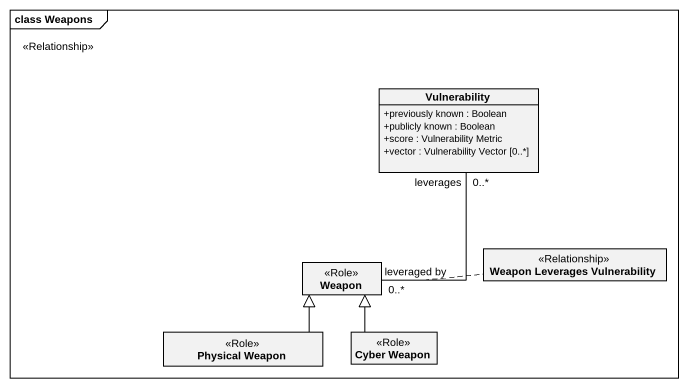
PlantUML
@startuml
mainframe class Weapons
hide circle
hide empty members
skinparam classAttributeIconSize 0
class Vulnerability {
  +previously known : Boolean
  +publicly known : Boolean
  +score : Vulnerability Metric
  +vector : Vulnerability Vector [0..*]
}
class Weapon <<Role>>
class "Weapon Leverages Vulnerability" as Weapon_Leverages <<Relationship>>
class "Physical Weapon" as Physical_Weapon <<Role>>
class "Cyber Weapon" as Cyber_Weapon <<Role>>
Weapon "leveraged by\n0..*" -up- "leverages\n0..*" Vulnerability : <<Relationship>>
(Weapon, Vulnerability) .. Weapon_Leverages
Physical_Weapon -up-|> Weapon
Cyber_Weapon -up-|> Weapon
@enduml
